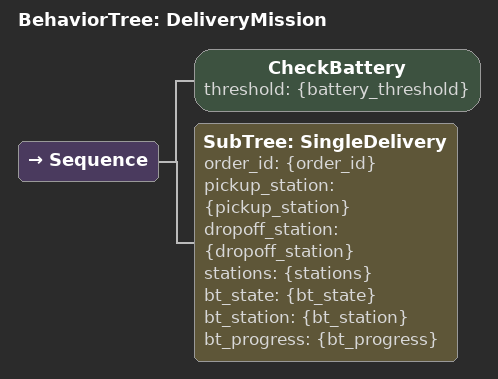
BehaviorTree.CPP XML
<root BTCPP_format="4" main_tree_to_execute="DeliveryMission">

  <!-- 引用 SingleDelivery 子树 -->
  <include path="single_delivery_robust.xml" />

  <BehaviorTree ID="DeliveryMission">
    <Sequence>
      <!-- 电量前置检查：不足时 FAILURE，executor 中止配送 -->
      <CheckBattery threshold="{battery_threshold}" />

      <!-- 执行配送子树 -->
      <SubTree ID="SingleDelivery"
               order_id="{order_id}"
               pickup_station="{pickup_station}"
               dropoff_station="{dropoff_station}"
               stations="{stations}"
               bt_state="{bt_state}"
               bt_station="{bt_station}"
               bt_progress="{bt_progress}" />
    </Sequence>
  </BehaviorTree>

</root>
